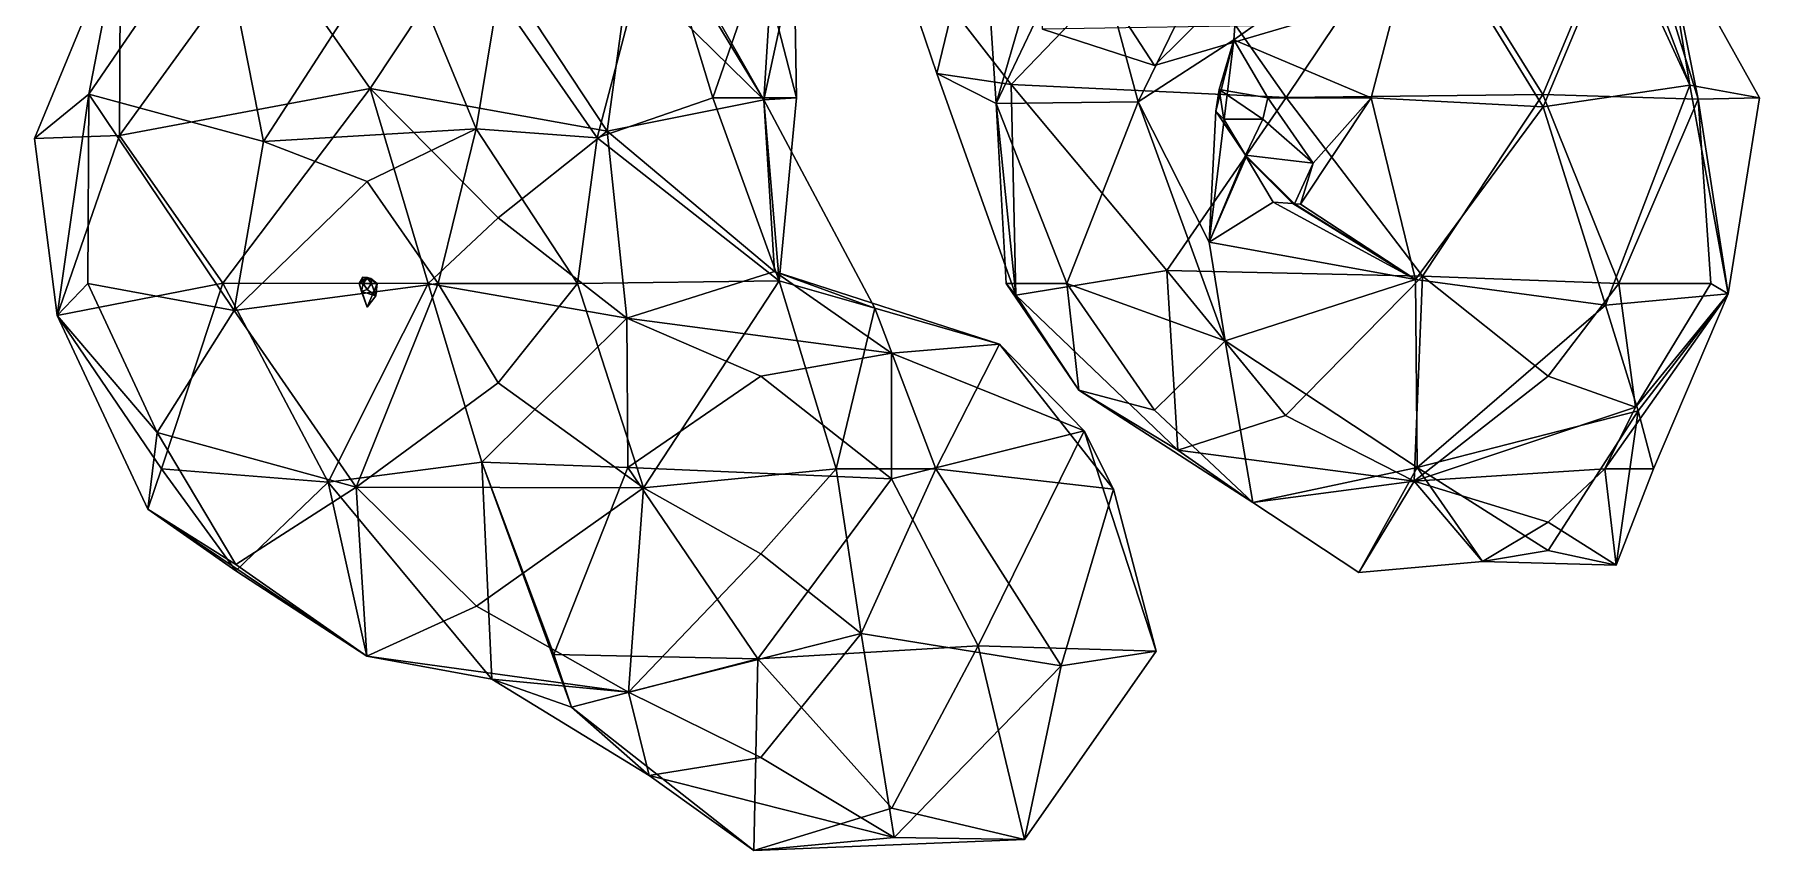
# Model space of a CAD drawing. Extents: x 290083 to 295691, y 4553739 to 4561622.
# Drawn here: x 291917 to 292082.6, y 4554398 to 4554476.3 of the extents above; entities that cross this region are included whole.
import ezdxf

# ---------------------------------------------------------------- set-up
doc = ezdxf.new("R2010")
doc.units = 0
doc.layers.add('Au_ppm_Pref_-_0_3', color=7, linetype='CONTINUOUS')

msp = doc.modelspace()

# ---------------------------------------------------------------- linework, layer by layer
at = {"layer": 'Au_ppm_Pref_-_0_3'}
for points in [[(292073.4, 4554486.8, 1912.29), (292075.93, 4554471.46, 1918.33), (292066.4, 4554492.13, 1917.66)], [(292066.4, 4554492.13, 1917.66), (292075.93, 4554471.46, 1918.33), (292069.64, 4554488.06, 1921.86)], [(292003.62, 4554472.6, 1907.35), (291998.72, 4554487.01, 1900.61), (292007.93, 4554490.45, 1907.81)], [(292007.93, 4554490.45, 1907.81), (292009.3, 4554469.71, 1913.45), (292003.62, 4554472.6, 1907.35)], [(292009.3, 4554469.71, 1913.45), (292007.93, 4554490.45, 1907.81), (292014.61, 4554488.06, 1912.46)], [(292018.06, 4554488.06, 1915.5), (292033.21, 4554490.99, 1919.53), (292022.96, 4554469.85, 1919.13)], [(292032.13, 4554475.83, 1925.29), (292022.96, 4554469.85, 1919.13), (292033.21, 4554490.99, 1919.53)], [(292037.17, 4554470.28, 1901.57), (292050.02, 4554489.49, 1901.56), (292025.51, 4554486.91, 1900.36)], [(292032.13, 4554475.83, 1925.29), (292033.21, 4554490.99, 1919.53), (292050.09, 4554488.54, 1924.45)], [(292037.17, 4554470.28, 1901.57), (292061.81, 4554470.56, 1901.97), (292050.02, 4554489.49, 1901.56)], [(292050.02, 4554489.49, 1901.56), (292061.81, 4554470.56, 1901.97), (292070.29, 4554490.86, 1905.56)], [(292061.81, 4554470.56, 1901.97), (292076.72, 4554470.11, 1905.98), (292070.29, 4554490.86, 1905.56)], [(292070.29, 4554490.86, 1905.56), (292076.72, 4554470.11, 1905.98), (292073.4, 4554486.8, 1912.29)], [(291934.49, 4554488.63, 1896.41), (291922.19, 4554470.61, 1894.89), (291925.23, 4554486.36, 1889.48)], [(291938.95, 4554466.05, 1897.94), (291922.19, 4554470.61, 1894.89), (291934.49, 4554488.63, 1896.41)], [(291951.72, 4554485.81, 1898.51), (291938.95, 4554466.05, 1897.94), (291934.49, 4554488.63, 1896.41)], [(291970.99, 4554466.42, 1897.39), (291961.5, 4554480.11, 1897.29), (291976.69, 4554488.09, 1899.76)], [(291982.1, 4554470.24, 1898.41), (291970.99, 4554466.42, 1897.39), (291976.69, 4554488.09, 1899.76)], [(291974.1, 4554482.73, 1886.93), (291986.99, 4554470.07, 1888.66), (291976.09, 4554488.06, 1887.77)], [(291976.79, 4554488.06, 1888.71), (291976.09, 4554488.06, 1887.77), (291986.99, 4554470.07, 1888.66)], [(291986.7, 4554483.52, 1896.16), (291982.1, 4554470.24, 1898.41), (291976.69, 4554488.09, 1899.76)], [(291986.99, 4554470.07, 1888.66), (291988.12, 4554488.06, 1893.98), (291976.79, 4554488.06, 1888.71)], [(291988.12, 4554488.06, 1893.98), (291986.99, 4554470.07, 1888.66), (291989.92, 4554483.51, 1894.64)], [(292014.61, 4554488.06, 1912.46), (292018.06, 4554488.06, 1915.5), (292009.3, 4554469.71, 1913.45)], [(292009.3, 4554469.71, 1913.45), (292018.06, 4554488.06, 1915.5), (292022.96, 4554469.85, 1919.13)], [(292014.19, 4554489.28, 1882.65), (292024.5, 4554473.36, 1881.73), (292013.76, 4554476.83, 1875.51)], [(292014.19, 4554489.28, 1882.65), (292037.65, 4554486.35, 1883.12), (292024.5, 4554473.36, 1881.73)], [(292045.33, 4554470.24, 1928.22), (292032.13, 4554475.83, 1925.29), (292050.09, 4554488.54, 1924.45)], [(292045.33, 4554470.24, 1928.22), (292050.09, 4554488.54, 1924.45), (292061.83, 4554469.37, 1924.48)], [(292069.64, 4554488.06, 1921.86), (292061.83, 4554469.37, 1924.48), (292050.09, 4554488.54, 1924.45)], [(292075.93, 4554471.46, 1918.33), (292061.83, 4554469.37, 1924.48), (292069.64, 4554488.06, 1921.86)], [(291925.23, 4554486.36, 1889.48), (291922.19, 4554470.61, 1894.89), (291916.96, 4554466.35, 1888.71)], [(291925.12, 4554466.62, 1884.64), (291925.23, 4554486.36, 1889.48), (291916.96, 4554466.35, 1888.71)], [(291925.12, 4554466.62, 1884.64), (291938.98, 4554485.76, 1884.79), (291925.23, 4554486.36, 1889.48)], [(291938.98, 4554485.76, 1884.79), (291949.21, 4554471.14, 1882.23), (291959.25, 4554486.33, 1884.41)], [(291971.97, 4554467.06, 1883.43), (291959.25, 4554486.33, 1884.41), (291949.21, 4554471.14, 1882.23)], [(291974.1, 4554482.73, 1886.93), (291959.25, 4554486.33, 1884.41), (291971.97, 4554467.06, 1883.43)], [(292010.74, 4554471.52, 1901.62), (292025.51, 4554486.91, 1900.36), (291998.72, 4554487.01, 1900.61)], [(292010.74, 4554471.52, 1901.62), (291998.72, 4554487.01, 1900.61), (292003.62, 4554472.6, 1907.35)], [(292037.17, 4554470.28, 1901.57), (292025.51, 4554486.91, 1900.36), (292010.74, 4554471.52, 1901.62)], [(292037.72, 4554477.23, 1876.12), (292024.5, 4554473.36, 1881.73), (292037.65, 4554486.35, 1883.12)], [(292082.61, 4554470.24, 1912.46), (292075.93, 4554471.46, 1918.33), (292073.4, 4554486.8, 1912.29)], [(292076.72, 4554470.11, 1905.98), (292082.61, 4554470.24, 1912.46), (292073.4, 4554486.8, 1912.29)], [(291925.12, 4554466.62, 1884.64), (291949.21, 4554471.14, 1882.23), (291938.98, 4554485.76, 1884.79)], [(291959.36, 4554467.26, 1898.58), (291938.95, 4554466.05, 1897.94), (291951.72, 4554485.81, 1898.51)], [(291961.5, 4554480.11, 1897.29), (291959.36, 4554467.26, 1898.58), (291951.72, 4554485.81, 1898.51)], [(291986.7, 4554483.52, 1896.16), (291990.12, 4554470.24, 1894.64), (291982.1, 4554470.24, 1898.41)], [(291986.7, 4554483.52, 1896.16), (291989.92, 4554483.51, 1894.64), (291990.12, 4554470.24, 1894.64)], [(291989.92, 4554483.51, 1894.64), (291986.99, 4554470.07, 1888.66), (291990.12, 4554470.24, 1894.64)], [(291986.99, 4554470.07, 1888.66), (291974.1, 4554482.73, 1886.93), (291971.97, 4554467.06, 1883.43)], [(291959.36, 4554467.26, 1898.58), (291961.5, 4554480.11, 1897.29), (291970.99, 4554466.42, 1897.39)], [(292037.72, 4554477.23, 1876.12), (292013.76, 4554476.83, 1875.51), (292024.5, 4554473.36, 1881.73)], [(292032.13, 4554475.83, 1925.29), (292029.77, 4554456.37, 1923.17), (292022.96, 4554469.85, 1919.13)], [(292030.41, 4554468.97, 1927.07), (292029.77, 4554456.37, 1923.17), (292032.13, 4554475.83, 1925.29)], [(292030.41, 4554468.97, 1927.07), (292032.13, 4554475.83, 1925.29), (292030.71, 4554471.04, 1927.15)], [(292035.4, 4554470.24, 1927.71), (292030.71, 4554471.04, 1927.15), (292032.13, 4554475.83, 1925.29)], [(292032.13, 4554475.83, 1925.29), (292045.33, 4554470.24, 1928.22), (292035.4, 4554470.24, 1927.71)], [(292010.74, 4554471.52, 1901.62), (292003.62, 4554472.6, 1907.35), (292011.2, 4554451.29, 1906.29)], [(292009.3, 4554469.71, 1913.45), (292011.2, 4554451.29, 1906.29), (292003.62, 4554472.6, 1907.35)], [(292037.17, 4554470.28, 1901.57), (292010.74, 4554471.52, 1901.62), (292025.7, 4554453.68, 1901.57)], [(292010.74, 4554471.52, 1901.62), (292011.2, 4554451.29, 1906.29), (292025.7, 4554453.68, 1901.57)], [(292061.83, 4554469.37, 1924.48), (292075.93, 4554471.46, 1918.33), (292067.81, 4554450.32, 1919.96)], [(292079.59, 4554451.43, 1912.06), (292067.81, 4554450.32, 1919.96), (292075.93, 4554471.46, 1918.33)], [(292079.59, 4554451.43, 1912.06), (292075.93, 4554471.46, 1918.33), (292082.61, 4554470.24, 1912.46)], [(291916.96, 4554466.35, 1888.71), (291922.19, 4554470.61, 1894.89), (291919.15, 4554449.33, 1888.17)], [(291922.09, 4554452.43, 1894.64), (291919.15, 4554449.33, 1888.17), (291922.19, 4554470.61, 1894.89)], [(291936.13, 4554449.81, 1897.19), (291922.09, 4554452.43, 1894.64), (291922.19, 4554470.61, 1894.89)], [(291938.95, 4554466.05, 1897.94), (291936.13, 4554449.81, 1897.19), (291922.19, 4554470.61, 1894.89)], [(291935.06, 4554452.44, 1882.04), (291949.21, 4554471.14, 1882.23), (291925.12, 4554466.62, 1884.64)], [(291935.06, 4554452.44, 1882.04), (291954.76, 4554452.43, 1879.58), (291949.21, 4554471.14, 1882.23)], [(291954.76, 4554452.43, 1879.58), (291961.5, 4554458.71, 1880.67), (291949.21, 4554471.14, 1882.23)], [(291961.5, 4554458.71, 1880.67), (291971.97, 4554467.06, 1883.43), (291949.21, 4554471.14, 1882.23)], [(291982.1, 4554470.24, 1898.41), (291988.48, 4554452.68, 1894.69), (291970.99, 4554466.42, 1897.39)], [(291988.01, 4554453.58, 1882.68), (291986.99, 4554470.07, 1888.66), (291971.97, 4554467.06, 1883.43)], [(291982.1, 4554470.24, 1898.41), (291990.12, 4554470.24, 1894.64), (291988.48, 4554452.68, 1894.69)], [(291990.12, 4554470.24, 1894.64), (291986.99, 4554470.07, 1888.66), (291988.48, 4554452.68, 1894.69)], [(291988.48, 4554452.68, 1894.69), (291986.99, 4554470.07, 1888.66), (291997.65, 4554450.05, 1888.34)], [(291986.99, 4554470.07, 1888.66), (291988.01, 4554453.58, 1882.68), (291997.65, 4554450.05, 1888.34)], [(292016.08, 4554452.43, 1916.43), (292009.3, 4554469.71, 1913.45), (292022.96, 4554469.85, 1919.13)], [(292011.2, 4554451.29, 1906.29), (292009.3, 4554469.71, 1913.45), (292010.26, 4554452.43, 1912.46)], [(292016.08, 4554452.43, 1916.43), (292010.26, 4554452.43, 1912.46), (292009.3, 4554469.71, 1913.45)], [(292016.08, 4554452.43, 1916.43), (292022.96, 4554469.85, 1919.13), (292031.3, 4554446.91, 1919.31)], [(292031.3, 4554446.91, 1919.31), (292022.96, 4554469.85, 1919.13), (292029.77, 4554456.37, 1923.17)], [(292037.17, 4554470.28, 1901.57), (292025.7, 4554453.68, 1901.57), (292050.25, 4554453.11, 1901.61)], [(292030.71, 4554471.04, 1927.15), (292031.17, 4554468.19, 1927.14), (292030.41, 4554468.97, 1927.07)], [(292035.4, 4554470.24, 1927.71), (292034.92, 4554468.19, 1927.61), (292030.71, 4554471.04, 1927.15)], [(292030.71, 4554471.04, 1927.15), (292034.92, 4554468.19, 1927.61), (292031.17, 4554468.19, 1927.14)], [(292039.76, 4554463.97, 1927.69), (292034.92, 4554468.19, 1927.61), (292035.4, 4554470.24, 1927.71)], [(292045.33, 4554470.24, 1928.22), (292039.76, 4554463.97, 1927.69), (292035.4, 4554470.24, 1927.71)], [(292037.17, 4554470.28, 1901.57), (292050.25, 4554453.11, 1901.61), (292061.81, 4554470.56, 1901.97)], [(292045.33, 4554470.24, 1928.22), (292038.54, 4554460.03, 1927.05), (292039.76, 4554463.97, 1927.69)], [(292049.58, 4554452.81, 1924.13), (292038.54, 4554460.03, 1927.05), (292045.33, 4554470.24, 1928.22)], [(292049.58, 4554452.81, 1924.13), (292045.33, 4554470.24, 1928.22), (292061.83, 4554469.37, 1924.48)], [(292050.25, 4554453.11, 1901.61), (292069.09, 4554452.43, 1903.32), (292061.81, 4554470.56, 1901.97)], [(292061.81, 4554470.56, 1901.97), (292069.09, 4554452.43, 1903.32), (292076.72, 4554470.11, 1905.98)], [(292069.09, 4554452.43, 1903.32), (292077.94, 4554452.43, 1906.52), (292076.72, 4554470.11, 1905.98)], [(292082.61, 4554470.24, 1912.46), (292076.72, 4554470.11, 1905.98), (292079.59, 4554451.43, 1912.06)], [(292077.94, 4554452.43, 1906.52), (292079.59, 4554451.43, 1912.06), (292076.72, 4554470.11, 1905.98)], [(292029.77, 4554456.37, 1923.17), (292030.41, 4554468.97, 1927.07), (292033.24, 4554464.74, 1926.98)], [(292030.41, 4554468.97, 1927.07), (292031.17, 4554468.19, 1927.14), (292033.24, 4554464.74, 1926.98)], [(292031.17, 4554468.19, 1927.14), (292034.92, 4554468.19, 1927.61), (292033.24, 4554464.74, 1926.98)], [(292039.76, 4554463.97, 1927.69), (292033.24, 4554464.74, 1926.98), (292034.92, 4554468.19, 1927.61)], [(292067.81, 4554450.32, 1919.96), (292049.58, 4554452.81, 1924.13), (292061.83, 4554469.37, 1924.48)], [(291916.96, 4554466.35, 1888.71), (291919.15, 4554449.33, 1888.17), (291925.12, 4554466.62, 1884.64)], [(291919.15, 4554449.33, 1888.17), (291935.06, 4554452.44, 1882.04), (291925.12, 4554466.62, 1884.64)], [(291948.91, 4554462.2, 1897.33), (291938.95, 4554466.05, 1897.94), (291959.36, 4554467.26, 1898.58)], [(291955.73, 4554452.43, 1897.37), (291948.91, 4554462.2, 1897.33), (291959.36, 4554467.26, 1898.58)], [(291955.73, 4554452.43, 1897.37), (291959.36, 4554467.26, 1898.58), (291969.11, 4554452.43, 1898.23)], [(291969.11, 4554452.43, 1898.23), (291959.36, 4554467.26, 1898.58), (291970.99, 4554466.42, 1897.39)], [(291973.83, 4554449.1, 1878.07), (291971.97, 4554467.06, 1883.43), (291961.5, 4554458.71, 1880.67)], [(291969.11, 4554452.43, 1898.23), (291970.99, 4554466.42, 1897.39), (291988.48, 4554452.68, 1894.69)], [(291973.83, 4554449.1, 1878.07), (291988.01, 4554453.58, 1882.68), (291971.97, 4554467.06, 1883.43)], [(291948.91, 4554462.2, 1897.33), (291936.13, 4554449.81, 1897.19), (291938.95, 4554466.05, 1897.94)], [(292029.77, 4554456.37, 1923.17), (292033.24, 4554464.74, 1926.98), (292033.33, 4554464.59, 1926.97)], [(292037.96, 4554460.08, 1926.99), (292033.33, 4554464.59, 1926.97), (292033.24, 4554464.74, 1926.98)], [(292037.96, 4554460.08, 1926.99), (292033.24, 4554464.74, 1926.98), (292039.76, 4554463.97, 1927.69)], [(292029.77, 4554456.37, 1923.17), (292033.33, 4554464.59, 1926.97), (292035.92, 4554460.23, 1926.75)], [(292037.81, 4554460.09, 1926.97), (292035.92, 4554460.23, 1926.75), (292033.33, 4554464.59, 1926.97)], [(292033.33, 4554464.59, 1926.97), (292037.96, 4554460.08, 1926.99), (292037.81, 4554460.09, 1926.97)], [(292038.54, 4554460.03, 1927.05), (292037.96, 4554460.08, 1926.99), (292039.76, 4554463.97, 1927.69)], [(291948.91, 4554462.2, 1897.33), (291955.73, 4554452.43, 1897.37), (291936.13, 4554449.81, 1897.19)], [(292049.58, 4554452.81, 1924.13), (292029.77, 4554456.37, 1923.17), (292035.92, 4554460.23, 1926.75)], [(292049.58, 4554452.81, 1924.13), (292035.92, 4554460.23, 1926.75), (292037.81, 4554460.09, 1926.97)], [(292049.58, 4554452.81, 1924.13), (292037.81, 4554460.09, 1926.97), (292037.96, 4554460.08, 1926.99)], [(292049.58, 4554452.81, 1924.13), (292037.96, 4554460.08, 1926.99), (292038.54, 4554460.03, 1927.05)], [(291973.83, 4554449.1, 1878.07), (291961.5, 4554458.71, 1880.67), (291954.76, 4554452.43, 1879.58)], [(292049.58, 4554452.81, 1924.13), (292031.3, 4554446.91, 1919.31), (292029.77, 4554456.37, 1923.17)], [(291999.25, 4554445.71, 1877.66), (291988.01, 4554453.58, 1882.68), (291973.83, 4554449.1, 1878.07)], [(292009.63, 4554446.6, 1881.89), (291997.65, 4554450.05, 1888.34), (291988.01, 4554453.58, 1882.68)], [(291999.25, 4554445.71, 1877.66), (292009.63, 4554446.6, 1881.89), (291988.01, 4554453.58, 1882.68)], [(292026.75, 4554436.4, 1907.69), (292025.7, 4554453.68, 1901.57), (292011.2, 4554451.29, 1906.29)], [(292026.75, 4554436.4, 1907.69), (292037.1, 4554439.73, 1902.29), (292025.7, 4554453.68, 1901.57)], [(292050.25, 4554453.11, 1901.61), (292025.7, 4554453.68, 1901.57), (292037.1, 4554439.73, 1902.29)], [(292050.25, 4554453.11, 1901.61), (292037.1, 4554439.73, 1902.29), (292049.45, 4554433.43, 1906.11)], [(292050.25, 4554453.11, 1901.61), (292049.45, 4554433.43, 1906.11), (292062.3, 4554443.5, 1903.55)], [(292050.25, 4554453.11, 1901.61), (292062.3, 4554443.5, 1903.55), (292069.09, 4554452.43, 1903.32)], [(291935.06, 4554452.44, 1882.04), (291919.15, 4554449.33, 1888.17), (291929.16, 4554434.61, 1885.34)], [(291919.15, 4554449.33, 1888.17), (291922.09, 4554452.43, 1894.64), (291928.74, 4554438.1, 1893.4)], [(291928.74, 4554438.1, 1893.4), (291922.09, 4554452.43, 1894.64), (291936.13, 4554449.81, 1897.19)], [(291935.06, 4554452.44, 1882.04), (291929.16, 4554434.61, 1885.34), (291945.15, 4554433.33, 1881.2)], [(291935.06, 4554452.44, 1882.04), (291945.15, 4554433.33, 1881.2), (291954.76, 4554452.43, 1879.58)], [(291955.73, 4554452.43, 1897.37), (291947.86, 4554432.87, 1896.18), (291936.13, 4554449.81, 1897.19)], [(291959.91, 4554435.25, 1876.01), (291954.76, 4554452.43, 1879.58), (291945.15, 4554433.33, 1881.2)], [(291955.73, 4554452.43, 1897.37), (291961.5, 4554442.86, 1897.83), (291947.86, 4554432.87, 1896.18)], [(291948.13, 4554452.43, 1864.95), (291948.49, 4554453.01, 1864.95), (291948.15, 4554452.43, 1865.3)], [(291948.49, 4554453.01, 1864.95), (291948.13, 4554452.43, 1864.95), (291948.51, 4554452.43, 1864.76)], [(291948.36, 4554451.65, 1864.95), (291948.13, 4554452.43, 1864.95), (291948.15, 4554452.43, 1865.3)], [(291948.13, 4554452.43, 1864.95), (291948.36, 4554451.65, 1864.95), (291948.51, 4554452.43, 1864.76)], [(291948.49, 4554453.01, 1864.95), (291948.91, 4554452.98, 1865.13), (291948.15, 4554452.43, 1865.3)], [(291949.87, 4554452.43, 1865.4), (291948.15, 4554452.43, 1865.3), (291948.91, 4554452.98, 1865.13)], [(291949.87, 4554452.43, 1865.4), (291948.91, 4554450.14, 1865.71), (291948.15, 4554452.43, 1865.3)], [(291948.91, 4554450.14, 1865.71), (291948.36, 4554451.65, 1864.95), (291948.15, 4554452.43, 1865.3)], [(291948.36, 4554451.65, 1864.95), (291948.91, 4554451.85, 1864.76), (291948.51, 4554452.43, 1864.76)], [(291948.36, 4554451.65, 1864.95), (291949.75, 4554451.23, 1864.95), (291948.91, 4554451.85, 1864.76)], [(291948.91, 4554450.14, 1865.71), (291949.75, 4554451.23, 1864.95), (291948.36, 4554451.65, 1864.95)], [(291948.49, 4554453.01, 1864.95), (291949.25, 4554452.91, 1864.95), (291948.91, 4554452.98, 1865.13)], [(291948.49, 4554453.01, 1864.95), (291948.51, 4554452.43, 1864.76), (291948.91, 4554452.93, 1864.78)], [(291949.25, 4554452.91, 1864.95), (291948.49, 4554453.01, 1864.95), (291948.91, 4554452.93, 1864.78)], [(291948.91, 4554452.93, 1864.78), (291948.51, 4554452.43, 1864.76), (291949.33, 4554452.43, 1864.75)], [(291949.33, 4554452.43, 1864.75), (291948.51, 4554452.43, 1864.76), (291948.91, 4554451.85, 1864.76)], [(291949.87, 4554452.43, 1865.4), (291948.91, 4554452.98, 1865.13), (291949.25, 4554452.91, 1864.95)], [(291949.25, 4554452.91, 1864.95), (291948.91, 4554452.93, 1864.78), (291949.33, 4554452.43, 1864.75)], [(291949.87, 4554452.43, 1865.4), (291949.75, 4554451.23, 1864.95), (291948.91, 4554450.14, 1865.71)], [(291949.75, 4554451.23, 1864.95), (291949.33, 4554452.43, 1864.75), (291948.91, 4554451.85, 1864.76)], [(291949.87, 4554452.43, 1865.4), (291949.25, 4554452.91, 1864.95), (291949.82, 4554452.43, 1864.95)], [(291949.82, 4554452.43, 1864.95), (291949.25, 4554452.91, 1864.95), (291949.33, 4554452.43, 1864.75)], [(291949.75, 4554451.23, 1864.95), (291949.82, 4554452.43, 1864.95), (291949.33, 4554452.43, 1864.75)], [(291949.87, 4554452.43, 1865.4), (291949.82, 4554452.43, 1864.95), (291949.75, 4554451.23, 1864.95)], [(291954.76, 4554452.43, 1879.58), (291959.91, 4554435.25, 1876.01), (291973.83, 4554449.1, 1878.07)], [(291955.73, 4554452.43, 1897.37), (291969.11, 4554452.43, 1898.23), (291961.5, 4554442.86, 1897.83)], [(291961.5, 4554442.86, 1897.83), (291969.11, 4554452.43, 1898.23), (291975.44, 4554432.79, 1895.29)], [(291969.11, 4554452.43, 1898.23), (291988.48, 4554452.68, 1894.69), (291975.44, 4554432.79, 1895.29)], [(291975.44, 4554432.79, 1895.29), (291988.48, 4554452.68, 1894.69), (291993.94, 4554434.61, 1892.12)], [(291993.94, 4554434.61, 1892.12), (291988.48, 4554452.68, 1894.69), (291997.65, 4554450.05, 1888.34)], [(292017.25, 4554442.17, 1912.46), (292011.2, 4554451.29, 1906.29), (292010.26, 4554452.43, 1912.46)], [(292017.25, 4554442.17, 1912.46), (292010.26, 4554452.43, 1912.46), (292016.08, 4554452.43, 1916.43)], [(292017.25, 4554442.17, 1912.46), (292016.08, 4554452.43, 1916.43), (292024.5, 4554440.26, 1916.52)], [(292024.5, 4554440.26, 1916.52), (292016.08, 4554452.43, 1916.43), (292031.3, 4554446.91, 1919.31)], [(292049.58, 4554452.81, 1924.13), (292049.72, 4554434.75, 1918.46), (292031.3, 4554446.91, 1919.31)], [(292049.58, 4554452.81, 1924.13), (292067.81, 4554450.32, 1919.96), (292049.72, 4554434.75, 1918.46)], [(292070.71, 4554440.53, 1906.52), (292069.09, 4554452.43, 1903.32), (292062.3, 4554443.5, 1903.55)], [(292070.71, 4554440.53, 1906.52), (292067.75, 4554434.61, 1909.89), (292079.59, 4554451.43, 1912.06)], [(292072.42, 4554434.61, 1912.46), (292079.59, 4554451.43, 1912.06), (292067.75, 4554434.61, 1909.89)], [(292067.81, 4554450.32, 1919.96), (292079.59, 4554451.43, 1912.06), (292070.97, 4554440.19, 1916.46)], [(292070.71, 4554440.53, 1906.52), (292077.94, 4554452.43, 1906.52), (292069.09, 4554452.43, 1903.32)], [(292077.94, 4554452.43, 1906.52), (292070.71, 4554440.53, 1906.52), (292079.59, 4554451.43, 1912.06)], [(292070.97, 4554440.19, 1916.46), (292079.59, 4554451.43, 1912.06), (292072.42, 4554434.61, 1912.46)], [(291928.74, 4554438.1, 1893.4), (291936.13, 4554449.81, 1897.19), (291947.86, 4554432.87, 1896.18)], [(292003.5, 4554434.61, 1887.48), (291993.94, 4554434.61, 1892.12), (291997.65, 4554450.05, 1888.34)], [(292003.5, 4554434.61, 1887.48), (291997.65, 4554450.05, 1888.34), (292009.63, 4554446.6, 1881.89)], [(292026.75, 4554436.4, 1907.69), (292011.2, 4554451.29, 1906.29), (292017.25, 4554442.17, 1912.46)], [(292070.97, 4554440.19, 1916.46), (292049.72, 4554434.75, 1918.46), (292067.81, 4554450.32, 1919.96)], [(291928.74, 4554438.1, 1893.4), (291927.85, 4554430.75, 1888.71), (291919.15, 4554449.33, 1888.17)], [(291929.16, 4554434.61, 1885.34), (291919.15, 4554449.33, 1888.17), (291927.85, 4554430.75, 1888.71)], [(291973.83, 4554449.1, 1878.07), (291959.91, 4554435.25, 1876.01), (291973.94, 4554434.73, 1870.85)], [(291999.25, 4554445.71, 1877.66), (291973.83, 4554449.1, 1878.07), (291986.7, 4554443.51, 1873.86)], [(291986.7, 4554443.51, 1873.86), (291973.83, 4554449.1, 1878.07), (291973.94, 4554434.73, 1870.85)], [(291999.25, 4554445.71, 1877.66), (292017.76, 4554438.27, 1875.52), (292009.63, 4554446.6, 1881.89)], [(292003.5, 4554434.61, 1887.48), (292009.63, 4554446.6, 1881.89), (292020.57, 4554432.66, 1882.43)], [(292020.57, 4554432.66, 1882.43), (292009.63, 4554446.6, 1881.89), (292017.76, 4554438.27, 1875.52)], [(292033.94, 4554431.39, 1912.97), (292024.5, 4554440.26, 1916.52), (292031.3, 4554446.91, 1919.31)], [(292033.94, 4554431.39, 1912.97), (292031.3, 4554446.91, 1919.31), (292049.72, 4554434.75, 1918.46)], [(291999.25, 4554445.71, 1877.66), (291986.7, 4554443.51, 1873.86), (291999.26, 4554433.67, 1872.11)], [(291999.25, 4554445.71, 1877.66), (291999.26, 4554433.67, 1872.11), (292017.76, 4554438.27, 1875.52)], [(291999.26, 4554433.67, 1872.11), (291986.7, 4554443.51, 1873.86), (291973.94, 4554434.73, 1870.85)], [(292062.3, 4554443.5, 1903.55), (292049.45, 4554433.43, 1906.11), (292070.71, 4554440.53, 1906.52)], [(291947.86, 4554432.87, 1896.18), (291961.5, 4554442.86, 1897.83), (291975.44, 4554432.79, 1895.29)], [(292026.75, 4554436.4, 1907.69), (292017.25, 4554442.17, 1912.46), (292033.94, 4554431.39, 1912.97)], [(292024.5, 4554440.26, 1916.52), (292033.94, 4554431.39, 1912.97), (292017.25, 4554442.17, 1912.46)], [(292049.45, 4554433.43, 1906.11), (292067.75, 4554434.61, 1909.89), (292070.71, 4554440.53, 1906.52)], [(292070.97, 4554440.19, 1916.46), (292062.3, 4554426.78, 1915.07), (292049.72, 4554434.75, 1918.46)], [(292070.97, 4554440.19, 1916.46), (292068.84, 4554425.35, 1912.46), (292062.3, 4554426.78, 1915.07)], [(292072.42, 4554434.61, 1912.46), (292068.84, 4554425.35, 1912.46), (292070.97, 4554440.19, 1916.46)], [(292017.76, 4554438.27, 1875.52), (291999.26, 4554433.67, 1872.11), (292007.58, 4554417.6, 1871.34)], [(292017.76, 4554438.27, 1875.52), (292007.58, 4554417.6, 1871.34), (292024.67, 4554417.11, 1876.78)], [(292020.57, 4554432.66, 1882.43), (292017.76, 4554438.27, 1875.52), (292024.67, 4554417.11, 1876.78)], [(292037.1, 4554439.73, 1902.29), (292026.75, 4554436.4, 1907.69), (292049.45, 4554433.43, 1906.11)], [(291928.74, 4554438.1, 1893.4), (291936.31, 4554425.44, 1891.76), (291927.85, 4554430.75, 1888.71)], [(291928.74, 4554438.1, 1893.4), (291947.86, 4554432.87, 1896.18), (291936.31, 4554425.44, 1891.76)], [(291959.91, 4554435.25, 1876.01), (291945.15, 4554433.33, 1881.2), (291960.88, 4554414.41, 1882.53)], [(291973.94, 4554434.73, 1870.85), (291959.91, 4554435.25, 1876.01), (291966.82, 4554416.79, 1873.39)], [(291959.91, 4554435.25, 1876.01), (291960.88, 4554414.41, 1882.53), (291968.53, 4554411.74, 1875.95)], [(291966.82, 4554416.79, 1873.39), (291959.91, 4554435.25, 1876.01), (291968.53, 4554411.74, 1875.95)], [(292026.75, 4554436.4, 1907.69), (292033.94, 4554431.39, 1912.97), (292049.45, 4554433.43, 1906.11)], [(291927.85, 4554430.75, 1888.71), (291936.31, 4554424.83, 1885.45), (291929.16, 4554434.61, 1885.34)], [(291929.16, 4554434.61, 1885.34), (291936.31, 4554424.83, 1885.45), (291945.15, 4554433.33, 1881.2)], [(291936.31, 4554424.83, 1885.45), (291948.89, 4554416.62, 1888.74), (291945.15, 4554433.33, 1881.2)], [(291948.89, 4554416.62, 1888.74), (291960.88, 4554414.41, 1882.53), (291945.15, 4554433.33, 1881.2)], [(291973.94, 4554434.73, 1870.85), (291966.82, 4554416.79, 1873.39), (291986.41, 4554416.38, 1870.42)], [(291999.26, 4554433.67, 1872.11), (291973.94, 4554434.73, 1870.85), (291986.41, 4554416.38, 1870.42)], [(291986.7, 4554426.46, 1891.42), (291975.44, 4554432.79, 1895.29), (291993.94, 4554434.61, 1892.12)], [(292007.58, 4554417.6, 1871.34), (291999.26, 4554433.67, 1872.11), (291986.41, 4554416.38, 1870.42)], [(291996.36, 4554418.79, 1887.63), (291986.7, 4554426.46, 1891.42), (291993.94, 4554434.61, 1892.12)], [(292003.5, 4554434.61, 1887.48), (291996.36, 4554418.79, 1887.63), (291993.94, 4554434.61, 1892.12)], [(292003.5, 4554434.61, 1887.48), (292015.54, 4554415.7, 1884.12), (291996.36, 4554418.79, 1887.63)], [(292015.54, 4554415.7, 1884.12), (292003.5, 4554434.61, 1887.48), (292020.57, 4554432.66, 1882.43)], [(292044.13, 4554424.67, 1912.46), (292033.94, 4554431.39, 1912.97), (292049.72, 4554434.75, 1918.46)], [(292044.13, 4554424.67, 1912.46), (292049.45, 4554433.43, 1906.11), (292033.94, 4554431.39, 1912.97)], [(292044.13, 4554424.67, 1912.46), (292049.72, 4554434.75, 1918.46), (292056.01, 4554425.71, 1912.46)], [(292049.45, 4554433.43, 1906.11), (292044.13, 4554424.67, 1912.46), (292056.01, 4554425.71, 1912.46)], [(292067.75, 4554434.61, 1909.89), (292049.45, 4554433.43, 1906.11), (292062.3, 4554429.5, 1910.76)], [(292062.3, 4554429.5, 1910.76), (292049.45, 4554433.43, 1906.11), (292056.01, 4554425.71, 1912.46)], [(292062.3, 4554426.78, 1915.07), (292056.01, 4554425.71, 1912.46), (292049.72, 4554434.75, 1918.46)], [(292067.75, 4554434.61, 1909.89), (292062.3, 4554429.5, 1910.76), (292068.84, 4554425.35, 1912.46)], [(292067.75, 4554434.61, 1909.89), (292068.84, 4554425.35, 1912.46), (292072.42, 4554434.61, 1912.46)], [(291947.86, 4554432.87, 1896.18), (291948.89, 4554416.62, 1888.74), (291936.31, 4554425.44, 1891.76)], [(291959.42, 4554421.41, 1894.09), (291947.86, 4554432.87, 1896.18), (291975.44, 4554432.79, 1895.29)], [(291947.86, 4554432.87, 1896.18), (291959.42, 4554421.41, 1894.09), (291948.89, 4554416.62, 1888.74)], [(291975.44, 4554432.79, 1895.29), (291974, 4554413.17, 1889.09), (291959.42, 4554421.41, 1894.09)], [(291975.44, 4554432.79, 1895.29), (291986.7, 4554426.46, 1891.42), (291974, 4554413.17, 1889.09)], [(292015.54, 4554415.7, 1884.12), (292020.57, 4554432.66, 1882.43), (292024.67, 4554417.11, 1876.78)], [(291927.85, 4554430.75, 1888.71), (291936.31, 4554425.44, 1891.76), (291948.89, 4554416.62, 1888.74)], [(291936.31, 4554424.83, 1885.45), (291927.85, 4554430.75, 1888.71), (291948.89, 4554416.62, 1888.74)], [(292056.01, 4554425.71, 1912.46), (292068.84, 4554425.35, 1912.46), (292062.3, 4554429.5, 1910.76)], [(292068.84, 4554425.35, 1912.46), (292056.01, 4554425.71, 1912.46), (292062.3, 4554426.78, 1915.07)], [(291974, 4554413.17, 1889.09), (291986.7, 4554426.46, 1891.42), (291996.36, 4554418.79, 1887.63)], [(291948.89, 4554416.62, 1888.74), (291959.42, 4554421.41, 1894.09), (291974, 4554413.17, 1889.09)], [(291996.36, 4554418.79, 1887.63), (291986.7, 4554406.88, 1886.07), (291974, 4554413.17, 1889.09)], [(291996.36, 4554418.79, 1887.63), (291999.51, 4554399.22, 1882.38), (291986.7, 4554406.88, 1886.07)], [(291996.36, 4554418.79, 1887.63), (292015.54, 4554415.7, 1884.12), (291999.51, 4554399.22, 1882.38)], [(291948.89, 4554416.62, 1888.74), (291974, 4554413.17, 1889.09), (291960.88, 4554414.41, 1882.53)], [(291968.53, 4554411.74, 1875.95), (291986.41, 4554416.38, 1870.42), (291966.82, 4554416.79, 1873.39)], [(291986.41, 4554416.38, 1870.42), (291999.3, 4554402.02, 1871.9), (292007.58, 4554417.6, 1871.34)], [(292007.58, 4554417.6, 1871.34), (291999.3, 4554402.02, 1871.9), (292012.04, 4554399.03, 1876.53)], [(292007.58, 4554417.6, 1871.34), (292012.04, 4554399.03, 1876.53), (292024.67, 4554417.11, 1876.78)], [(292015.54, 4554415.7, 1884.12), (292024.67, 4554417.11, 1876.78), (292012.04, 4554399.03, 1876.53)], [(291986.41, 4554416.38, 1870.42), (291968.53, 4554411.74, 1875.95), (291986.05, 4554397.96, 1876.73)], [(291999.3, 4554402.02, 1871.9), (291986.41, 4554416.38, 1870.42), (291986.05, 4554397.96, 1876.73)], [(291999.51, 4554399.22, 1882.38), (292015.54, 4554415.7, 1884.12), (292012.04, 4554399.03, 1876.53)], [(291974, 4554413.17, 1889.09), (291976, 4554405.16, 1881.6), (291960.88, 4554414.41, 1882.53)], [(291976, 4554405.16, 1881.6), (291968.53, 4554411.74, 1875.95), (291960.88, 4554414.41, 1882.53)], [(291968.53, 4554411.74, 1875.95), (291976, 4554405.16, 1881.6), (291986.05, 4554397.96, 1876.73)], [(291976, 4554405.16, 1881.6), (291974, 4554413.17, 1889.09), (291986.7, 4554406.88, 1886.07)], [(291999.51, 4554399.22, 1882.38), (291976, 4554405.16, 1881.6), (291986.7, 4554406.88, 1886.07)], [(291986.05, 4554397.96, 1876.73), (291976, 4554405.16, 1881.6), (291999.51, 4554399.22, 1882.38)], [(291999.3, 4554402.02, 1871.9), (291986.05, 4554397.96, 1876.73), (292012.04, 4554399.03, 1876.53)], [(291999.51, 4554399.22, 1882.38), (292012.04, 4554399.03, 1876.53), (291986.05, 4554397.96, 1876.73)]]:
    msp.add_3dface(points, dxfattribs=at)

doc.saveas('drawing.dxf')
